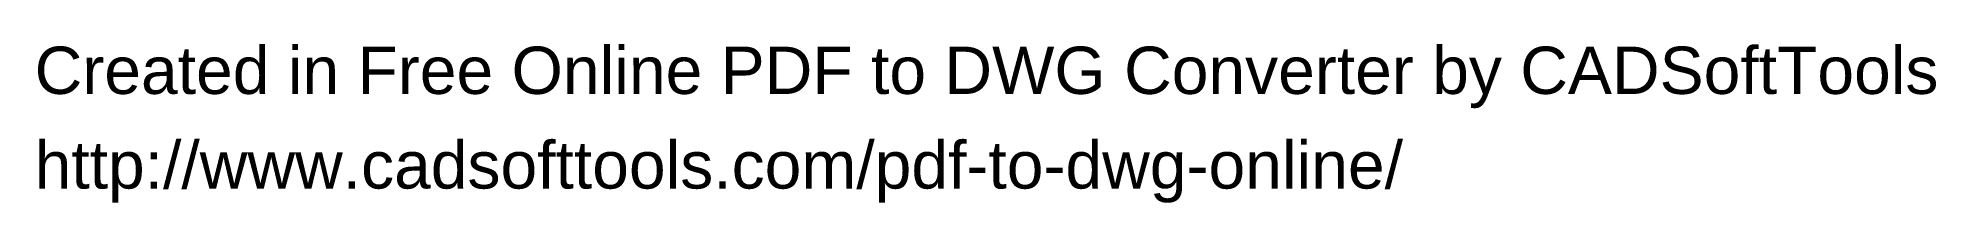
# Paper-space layout 'Page 2' of a CAD drawing. Header units: metres. Extents: x 799 to 1144, y -819 to -791.
import ezdxf

# ---------------------------------------------------------------- set-up
doc = ezdxf.new("R2010")
doc.units = ezdxf.units.M
doc.header["$MEASUREMENT"] = 0
doc.layers.add('212CBD0', color=7, linetype='CONTINUOUS')
doc.styles.add('212CC60', font='arial.ttf')

# ---------------------------------------------------------------- blocks, each defined once
blk = doc.blocks.new('3FF7730')
at = {"layer": '212CBD0', "color": 1, "style": '212CC60'}
for s, p in [('Created in Free Online PDF to DWG Converter by CADSoftTools', (0, 0)), ('http://www.cadsofttools.com/pdf-to-dwg-online/', (0, -2))]:
    blk.add_text(s, height=1, dxfattribs=at).set_placement(p)

psp = doc.layouts.new('Page 2')

# ---------------------------------------------------------------- block references
at = {"layer": '212CBD0', "xscale": 8.5914199875167, "yscale": 8.5914199875167, "zscale": 8.5914199875167}
psp.add_blockref('3FF7730', (798.05, -799.67), dxfattribs=at)

doc.saveas('drawing.dxf')
